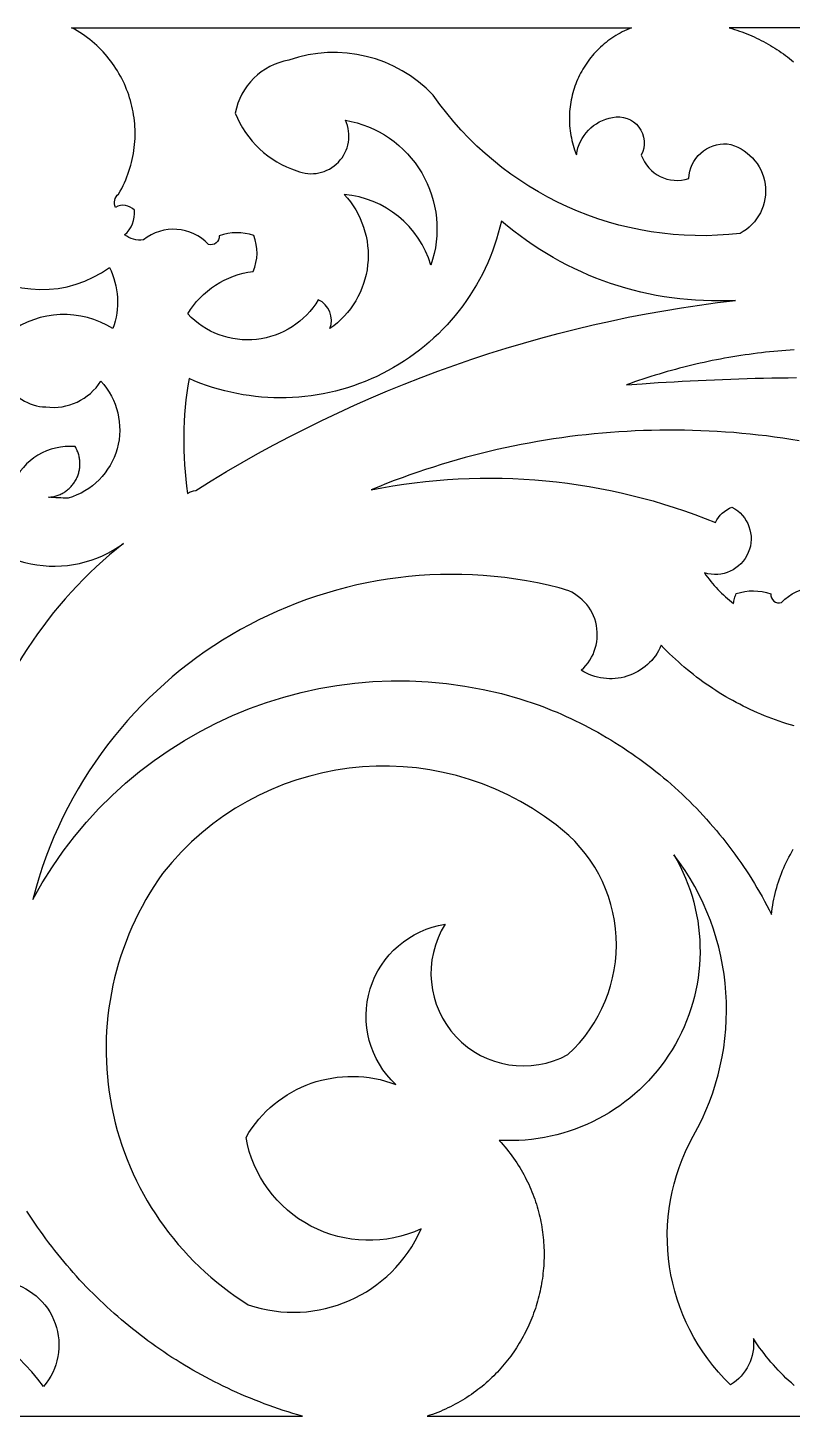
# Model space of a CAD drawing. Extents: x -1135 to 1139, y -1815 to -1379.
# Drawn here: x -270 to -30.1, y -1815 to -1378.9 of the extents above; entities that cross this region are included whole.
import ezdxf

# ---------------------------------------------------------------- set-up
doc = ezdxf.new("R2010")
doc.units = 0
doc.layers.add('LAYER_1', color=18, linetype='CONTINUOUS')

msp = doc.modelspace()

# ---------------------------------------------------------------- linework, layer by layer
at = {"layer": 'LAYER_1'}
for points in [[(-143.51, -1453.47, 0.309521), (-170.67, -1431.29, -0.456273), (-175.2, -1473.41, 0.393052), (-178.83, -1464.33, -0.500237), (-219.8, -1468.78, -0.23041), (-199.3, -1455.42, 0.198568), (-199.05, -1444.15, 0.164265), (-209.95, -1444.22, -0.539604), (-213.28, -1446.95, 0.393532), (-233.7, -1445.53, -0.203828), (-239.61, -1443.94, 0.244995), (-236.54, -1436.22, 0.350674), (-242.45, -1435.31, -0.350094), (-241.5, -1431.12), (-241.01, -1430.24), (-240.53, -1429.36), (-240.09, -1428.47), (-239.66, -1427.57), (-239.27, -1426.67), (-238.9, -1425.76), (-238.55, -1424.85), (-238.24, -1423.94), (-237.94, -1423.02), (-237.67, -1422.09), (-237.43, -1421.17), (-237.21, -1420.24), (-237.01, -1419.31), (-236.84, -1418.37), (-236.7, -1417.44), (-236.57, -1416.5), (-236.48, -1415.56), (-236.4, -1414.63), (-236.35, -1413.69), (-236.32, -1412.75), (-236.32, -1411.82), (-236.34, -1410.89), (-236.38, -1409.96), (-236.45, -1409.03), (-236.53, -1408.1), (-236.64, -1407.18), (-236.78, -1406.26), (-236.93, -1405.35), (-237.11, -1404.44), (-237.31, -1403.54), (-237.53, -1402.64), (-237.78, -1401.74), (-238.04, -1400.86), (-238.33, -1399.98), (-238.64, -1399.11), (-238.97, -1398.24), (-239.32, -1397.38), (-239.69, -1396.54), (-240.08, -1395.7), (-240.5, -1394.87), (-240.93, -1394.05), (-241.38, -1393.24), (-241.86, -1392.44), (-242.35, -1391.65), (-242.87, -1390.87), (-243.4, -1390.11), (-243.96, -1389.36), (-244.53, -1388.62), (-245.12, -1387.89), (-245.73, -1387.18), (-246.36, -1386.48), (-247.01, -1385.8), (-247.68, -1385.13), (-248.37, -1384.48), (-249.08, -1383.84), (-249.8, -1383.22), (-250.54, -1382.62), (-251.31, -1382.03), (-252.08, -1381.46), (-252.88, -1380.91), (-253.69, -1380.38), (-254.53, -1379.86), (-255.37, -1379.37), (-256.24, -1378.9), (-80.55, -1378.9), (-81.28, -1379.19), (-82, -1379.5), (-82.7, -1379.83), (-83.4, -1380.18), (-84.08, -1380.54), (-84.75, -1380.91), (-85.41, -1381.31), (-86.05, -1381.71), (-86.69, -1382.13), (-87.31, -1382.57), (-87.92, -1383.02), (-88.51, -1383.48), (-89.09, -1383.96), (-89.66, -1384.45), (-90.22, -1384.95), (-90.76, -1385.47), (-91.28, -1386), (-91.8, -1386.54), (-92.3, -1387.09), (-92.78, -1387.65), (-93.26, -1388.22), (-93.71, -1388.81), (-94.15, -1389.4), (-94.58, -1390.01), (-94.99, -1390.62), (-95.39, -1391.24), (-95.77, -1391.88), (-96.14, -1392.52), (-96.49, -1393.17), (-96.83, -1393.83), (-97.15, -1394.49), (-97.45, -1395.16), (-97.74, -1395.84), (-98.01, -1396.53), (-98.26, -1397.23), (-98.5, -1397.93), (-98.72, -1398.63), (-98.93, -1399.34), (-99.11, -1400.06), (-99.28, -1400.78), (-99.44, -1401.51), (-99.57, -1402.24), (-99.69, -1402.97), (-99.79, -1403.71), (-99.87, -1404.45), (-99.94, -1405.2), (-99.98, -1405.95), (-100.01, -1406.7), (-100.02, -1407.45), (-100.01, -1408.21), (-99.98, -1408.96), (-99.93, -1409.72), (-99.86, -1410.48), (-99.78, -1411.24), (-99.67, -1412), (-99.54, -1412.75), (-99.4, -1413.51), (-99.23, -1414.27), (-99.05, -1415.03), (-98.84, -1415.78), (-98.62, -1416.54), (-98.37, -1417.29), (-98.1, -1418.04), (-97.81, -1418.79, -0.325015), (-86.46, -1407.04, -0.63286), (-77.46, -1418.88, 0.409736), (-62.54, -1426.22, -0.418062), (-50.46, -1415.32, -0.698824), (-46.44, -1443.51, -0.277475), (-142.72, -1400.07, 0.295106), (-188.07, -1389.07, 0.314027), (-204.88, -1405.72, 0.22362), (-185.57, -1423.82, 0.685678), (-170.33, -1407.95, -0.464047)], [(-219.86, -1525.17, -0.11885), (-217.3, -1524.23, -0.112276), (-47.92, -1464.52, -0.19507), (-121.34, -1439.6, -0.472647), (-219.4, -1489.09, 0.078882)], [(-138.99, -1660.48, 0.773333), (-100.5, -1701.45, 0.472459), (-104.2, -1629.3, 0.411921), (-227.7, -1644.56, 0.433442), (-200.8, -1780.01, 0.390951), (-146.58, -1756.2, -0.491578), (-201.51, -1727.45, -0.369286), (-154.44, -1710.87, -0.627784)]]:
    msp.add_lwpolyline(points, format="xyb", close=True, dxfattribs=at)
for points in [[(-0.05, -1378.9), (-49.84, -1378.9), (-49.03, -1379.14), (-48.22, -1379.39), (-47.42, -1379.65), (-46.63, -1379.92), (-45.84, -1380.21), (-45.06, -1380.5), (-44.29, -1380.81), (-43.52, -1381.13), (-42.76, -1381.45), (-42, -1381.79), (-41.26, -1382.14), (-40.51, -1382.5), (-39.78, -1382.87), (-39.05, -1383.25), (-38.33, -1383.64), (-37.62, -1384.04), (-36.92, -1384.45), (-36.22, -1384.87), (-35.53, -1385.3), (-34.85, -1385.73), (-34.17, -1386.18), (-33.5, -1386.64), (-32.84, -1387.1), (-32.19, -1387.57), (-31.55, -1388.06), (-30.91, -1388.55), (-30.28, -1389.05), (-29.66, -1389.55)], [(-29.47, -1480.07), (-30.75, -1480.15), (-32.04, -1480.24), (-33.32, -1480.35), (-34.6, -1480.46), (-35.89, -1480.58), (-37.17, -1480.7), (-38.45, -1480.84), (-39.74, -1480.99), (-41.02, -1481.14), (-42.3, -1481.31), (-43.59, -1481.48), (-44.87, -1481.66), (-46.16, -1481.86), (-47.44, -1482.06), (-48.73, -1482.27), (-50.01, -1482.49), (-51.3, -1482.72), (-52.58, -1482.96), (-53.86, -1483.2), (-55.15, -1483.46), (-56.43, -1483.73), (-57.72, -1484), (-59, -1484.29), (-60.29, -1484.58), (-61.57, -1484.89), (-62.86, -1485.2), (-64.14, -1485.53), (-65.43, -1485.86), (-66.71, -1486.2), (-68, -1486.55), (-69.28, -1486.91), (-70.57, -1487.28), (-71.85, -1487.66), (-73.13, -1488.05), (-74.42, -1488.45), (-75.7, -1488.86), (-76.99, -1489.28), (-78.27, -1489.71), (-79.55, -1490.15), (-80.84, -1490.6), (-82.12, -1491.05), (-77.17, -1490.7), (-72.18, -1490.37), (-67.16, -1490.07), (-64.64, -1489.93), (-62.11, -1489.8), (-59.58, -1489.67), (-57.03, -1489.55), (-54.49, -1489.44), (-51.93, -1489.34), (-49.37, -1489.25), (-46.81, -1489.16), (-44.24, -1489.08), (-41.66, -1489.01), (-39.08, -1488.95), (-36.5, -1488.9), (-33.91, -1488.86), (-31.32, -1488.83), (-28.72, -1488.8)], [(-449.26, -1815.04), (-183.75, -1815.05), (-185.28, -1814.61), (-186.8, -1814.15), (-188.31, -1813.69), (-189.82, -1813.2), (-191.31, -1812.7), (-192.8, -1812.19), (-194.28, -1811.66), (-195.76, -1811.12), (-197.22, -1810.57), (-198.68, -1809.99), (-200.13, -1809.41), (-201.57, -1808.81), (-203, -1808.2), (-204.43, -1807.57), (-205.84, -1806.93), (-207.25, -1806.28), (-208.65, -1805.61), (-210.04, -1804.92), (-211.42, -1804.23), (-212.8, -1803.52), (-214.16, -1802.8), (-215.51, -1802.06), (-216.86, -1801.32), (-218.2, -1800.55), (-219.52, -1799.78), (-220.84, -1798.99), (-222.15, -1798.19), (-223.45, -1797.38), (-224.74, -1796.56), (-226.02, -1795.72), (-227.3, -1794.87), (-228.56, -1794.01), (-229.81, -1793.13), (-231.05, -1792.25), (-232.28, -1791.35), (-233.51, -1790.44), (-234.72, -1789.52), (-235.92, -1788.58), (-237.11, -1787.64), (-238.29, -1786.68), (-239.46, -1785.72), (-240.63, -1784.74), (-241.78, -1783.75), (-242.92, -1782.75), (-244.05, -1781.73), (-245.16, -1780.71), (-246.27, -1779.68), (-247.37, -1778.63), (-248.46, -1777.58), (-249.53, -1776.51), (-250.6, -1775.44), (-251.65, -1774.35), (-252.69, -1773.25), (-253.72, -1772.15), (-254.74, -1771.03), (-255.75, -1769.9), (-256.75, -1768.76), (-257.73, -1767.62), (-258.7, -1766.46), (-259.67, -1765.3), (-260.61, -1764.12), (-261.55, -1762.94), (-262.48, -1761.74), (-263.39, -1760.54), (-264.3, -1759.33), (-265.19, -1758.11), (-266.06, -1756.88), (-266.93, -1755.64), (-267.78, -1754.39), (-268.62, -1753.14), (-269.45, -1751.87), (-270.27, -1750.6)]]:
    msp.add_lwpolyline(points, dxfattribs=at)
for points in [[(-287.7, -1453.42, 0.33837), (-244.4, -1454.16, -0.205636), (-243.29, -1473.4, 0.311044), (-275.88, -1474.71, 0.600955), (-264.32, -1498.01, 0.290907), (-247.07, -1489.9, -0.556182), (-257.3, -1526.65), (-258.08, -1526.64), (-258.86, -1526.63), (-259.64, -1526.6), (-260.42, -1526.57), (-261.2, -1526.53), (-261.98, -1526.48), (-262.76, -1526.42), (-263.54, -1526.36), (-263.18, -1526.33), (-262.82, -1526.29), (-262.46, -1526.25), (-262.11, -1526.19), (-261.77, -1526.12), (-261.43, -1526.03), (-261.09, -1525.94), (-260.76, -1525.84), (-260.44, -1525.72), (-260.12, -1525.6), (-259.81, -1525.47), (-259.51, -1525.32), (-259.21, -1525.17), (-258.91, -1525.01), (-258.63, -1524.84), (-258.35, -1524.66), (-258.07, -1524.47), (-257.81, -1524.28), (-257.55, -1524.07), (-257.29, -1523.86), (-257.05, -1523.65), (-256.81, -1523.42), (-256.58, -1523.19), (-256.36, -1522.95), (-256.14, -1522.7), (-255.94, -1522.45), (-255.74, -1522.19), (-255.54, -1521.93), (-255.36, -1521.66), (-255.19, -1521.38), (-255.02, -1521.1), (-254.86, -1520.81), (-254.71, -1520.52), (-254.57, -1520.23), (-254.44, -1519.93), (-254.32, -1519.63), (-254.21, -1519.32), (-254.11, -1519.01), (-254.01, -1518.7), (-253.93, -1518.38), (-253.85, -1518.06), (-253.79, -1517.74), (-253.74, -1517.42), (-253.69, -1517.09), (-253.66, -1516.76), (-253.63, -1516.43), (-253.62, -1516.1), (-253.62, -1515.77), (-253.63, -1515.43), (-253.65, -1515.1), (-253.68, -1514.76), (-253.72, -1514.43), (-253.78, -1514.09), (-253.84, -1513.76), (-253.92, -1513.42), (-254.01, -1513.09), (-254.11, -1512.76), (-254.22, -1512.43), (-254.34, -1512.09), (-254.48, -1511.76), (-254.63, -1511.44), (-254.79, -1511.11), (-254.96, -1510.79), (-255.15, -1510.47, 0.325002), (-274.65, -1522.19, 0.787549)], [(-27.92, -1508.62), (-30.48, -1508.21), (-33.04, -1507.82), (-35.6, -1507.46), (-38.16, -1507.13), (-40.73, -1506.83), (-43.3, -1506.55), (-45.87, -1506.3), (-48.44, -1506.08), (-51.02, -1505.89), (-53.59, -1505.72), (-56.16, -1505.58), (-58.74, -1505.47), (-61.32, -1505.38), (-63.89, -1505.32), (-66.47, -1505.29), (-69.05, -1505.28), (-71.62, -1505.31), (-74.2, -1505.36), (-76.77, -1505.43), (-79.34, -1505.54), (-81.92, -1505.67), (-84.49, -1505.82), (-87.06, -1506.01), (-89.62, -1506.22), (-92.19, -1506.46), (-94.75, -1506.72), (-97.31, -1507.02), (-99.87, -1507.33), (-102.42, -1507.68), (-104.97, -1508.05), (-107.52, -1508.45), (-110.06, -1508.88), (-112.6, -1509.34), (-115.14, -1509.82), (-117.67, -1510.32), (-120.2, -1510.86), (-122.72, -1511.42), (-125.24, -1512.01), (-127.75, -1512.62), (-130.25, -1513.26), (-132.76, -1513.93), (-135.25, -1514.63), (-137.74, -1515.35), (-140.22, -1516.1), (-142.7, -1516.88), (-145.17, -1517.68), (-147.63, -1518.51), (-150.09, -1519.36), (-152.54, -1520.25), (-154.98, -1521.15), (-157.41, -1522.09), (-159.84, -1523.05), (-162.25, -1524.04, -0.147464), (-54.16, -1534.29, -0.182436), (-48.98, -1529.45, -0.914973), (-57.63, -1550.11), (-57.15, -1550.8), (-56.65, -1551.47), (-56.14, -1552.14), (-55.62, -1552.79), (-55.09, -1553.44), (-54.55, -1554.07), (-53.99, -1554.69), (-53.43, -1555.3), (-52.85, -1555.9), (-52.26, -1556.49), (-51.66, -1557.07), (-51.05, -1557.64), (-50.43, -1558.19), (-49.8, -1558.73), (-49.16, -1559.26), (-48.51, -1559.78), (-48.44, -1559.38), (-48.37, -1558.98), (-48.28, -1558.58), (-48.18, -1558.19), (-48.07, -1557.79), (-47.95, -1557.4), (-47.82, -1557.01), (-47.68, -1556.63, -0.164265), (-36.77, -1556.7, 0.539604), (-33.44, -1559.43, -0.393532), (-13.02, -1558.01, 0.203828)], [(-293.4, -1530.14, 0.441587), (-239.94, -1540.85, 0.163396), (-288.2, -1614.89, 0.163343)], [(-29.46, -1598.22), (-30.64, -1597.87), (-31.81, -1597.51), (-32.98, -1597.13), (-34.15, -1596.74), (-35.3, -1596.33), (-36.46, -1595.91), (-37.6, -1595.47), (-38.74, -1595.02), (-39.88, -1594.55), (-41.01, -1594.06), (-42.13, -1593.57), (-43.24, -1593.05), (-44.35, -1592.52), (-45.45, -1591.98), (-46.55, -1591.42), (-47.64, -1590.85), (-48.72, -1590.26), (-49.79, -1589.66), (-50.86, -1589.05), (-51.91, -1588.42), (-52.96, -1587.77), (-54, -1587.11), (-55.04, -1586.44), (-56.06, -1585.75), (-57.08, -1585.05), (-58.08, -1584.33), (-59.08, -1583.6), (-60.07, -1582.86), (-61.05, -1582.1), (-62.02, -1581.33), (-62.99, -1580.55), (-63.94, -1579.75), (-64.88, -1578.94), (-65.81, -1578.11), (-66.73, -1577.27), (-67.65, -1576.42), (-68.55, -1575.55), (-69.44, -1574.68), (-70.32, -1573.78), (-71.19, -1572.88, -0.462475), (-96.29, -1580.69, 0.61927), (-103.22, -1554.85, 0.413815), (-268.44, -1652.7, -0.370217), (-109.82, -1591.56), (-108.33, -1592.12), (-106.84, -1592.71), (-105.37, -1593.31), (-103.9, -1593.92), (-102.44, -1594.56), (-101, -1595.21), (-99.56, -1595.87), (-98.13, -1596.56), (-96.71, -1597.26), (-95.3, -1597.97), (-93.89, -1598.7), (-92.5, -1599.45), (-91.12, -1600.21), (-89.75, -1600.99), (-88.39, -1601.79), (-87.04, -1602.6), (-85.7, -1603.42), (-84.37, -1604.26), (-83.05, -1605.12), (-81.74, -1605.99), (-80.44, -1606.87), (-79.15, -1607.77), (-77.88, -1608.69), (-76.61, -1609.62), (-75.36, -1610.56), (-74.11, -1611.52), (-72.88, -1612.49), (-71.67, -1613.48), (-70.46, -1614.48), (-69.26, -1615.49), (-68.08, -1616.52), (-66.91, -1617.56), (-65.75, -1618.61), (-64.6, -1619.68), (-63.47, -1620.76), (-62.35, -1621.86), (-61.24, -1622.97), (-60.15, -1624.09), (-59.06, -1625.22), (-57.99, -1626.37), (-56.94, -1627.53), (-55.9, -1628.7), (-54.87, -1629.89), (-53.85, -1631.08), (-52.85, -1632.29), (-51.86, -1633.51), (-50.89, -1634.75), (-49.93, -1635.99), (-48.98, -1637.25), (-48.05, -1638.52), (-47.13, -1639.8), (-46.23, -1641.09), (-45.34, -1642.39), (-44.47, -1643.7), (-43.61, -1645.03), (-42.77, -1646.36), (-41.94, -1647.71), (-41.13, -1649.07), (-40.33, -1650.44), (-39.55, -1651.82), (-38.78, -1653.21), (-38.03, -1654.61), (-37.3, -1656.01), (-36.58, -1657.43), (-36.47, -1656.47), (-36.34, -1655.51), (-36.19, -1654.56), (-36.03, -1653.61), (-35.84, -1652.67), (-35.64, -1651.74), (-35.43, -1650.81), (-35.19, -1649.89), (-34.94, -1648.97), (-34.67, -1648.06), (-34.39, -1647.16), (-34.08, -1646.27), (-33.77, -1645.38), (-33.43, -1644.51), (-33.08, -1643.63), (-32.72, -1642.77), (-32.34, -1641.92), (-31.94, -1641.07), (-31.53, -1640.23), (-31.1, -1639.4), (-30.66, -1638.58), (-30.2, -1637.77), (-29.73, -1636.97)], [(-29.5, -1805.36), (-30.35, -1804.6), (-31.2, -1803.83), (-32.03, -1803.04), (-32.85, -1802.24), (-33.65, -1801.42), (-34.45, -1800.6), (-35.23, -1799.76), (-35.99, -1798.9), (-36.75, -1798.04), (-37.48, -1797.16), (-38.21, -1796.27), (-38.92, -1795.37), (-39.62, -1794.45), (-40.31, -1793.53), (-40.97, -1792.59), (-41.63, -1791.64), (-42.27, -1790.68, -0.29201), (-49.45, -1805.16, -0.33954), (-61.15, -1727.02, 0.300932), (-67.19, -1638.67, -0.598512), (-122.03, -1728.39), (-121.42, -1729.07), (-120.82, -1729.76), (-120.24, -1730.45), (-119.67, -1731.14), (-119.11, -1731.85), (-118.57, -1732.55), (-118.04, -1733.27), (-117.53, -1733.98), (-117.03, -1734.71), (-116.54, -1735.44), (-116.07, -1736.17), (-115.61, -1736.91), (-115.17, -1737.65), (-114.74, -1738.4), (-114.32, -1739.15), (-113.92, -1739.9), (-113.53, -1740.66), (-113.16, -1741.43), (-112.79, -1742.19), (-112.44, -1742.96), (-112.11, -1743.74), (-111.79, -1744.51), (-111.48, -1745.29), (-111.18, -1746.08), (-110.9, -1746.86), (-110.63, -1747.65), (-110.38, -1748.44), (-110.13, -1749.23), (-109.91, -1750.03), (-109.69, -1750.83), (-109.49, -1751.63), (-109.3, -1752.43), (-109.12, -1753.23), (-108.95, -1754.03), (-108.8, -1754.84), (-108.66, -1755.64), (-108.54, -1756.45), (-108.42, -1757.26), (-108.32, -1758.07), (-108.23, -1758.88), (-108.16, -1759.69), (-108.1, -1760.5), (-108.05, -1761.31), (-108.01, -1762.12), (-107.98, -1762.93), (-107.97, -1763.74), (-107.97, -1764.55), (-107.98, -1765.36), (-108, -1766.17), (-108.04, -1766.97), (-108.08, -1767.78), (-108.14, -1768.58), (-108.22, -1769.39), (-108.3, -1770.19), (-108.39, -1770.99), (-108.5, -1771.79), (-108.62, -1772.59), (-108.75, -1773.38), (-108.9, -1774.17), (-109.05, -1774.96), (-109.22, -1775.75), (-109.39, -1776.54), (-109.58, -1777.32), (-109.79, -1778.1), (-110, -1778.87), (-110.22, -1779.65), (-110.46, -1780.41), (-110.7, -1781.18), (-110.96, -1781.94), (-111.23, -1782.7), (-111.51, -1783.46), (-111.81, -1784.21), (-112.11, -1784.95), (-112.42, -1785.69), (-112.75, -1786.43), (-113.08, -1787.16), (-113.43, -1787.89), (-113.79, -1788.61), (-114.16, -1789.33), (-114.54, -1790.04), (-114.93, -1790.74), (-115.33, -1791.44), (-115.74, -1792.14), (-116.17, -1792.83), (-116.6, -1793.51), (-117.04, -1794.19), (-117.5, -1794.86), (-117.96, -1795.52), (-118.44, -1796.18), (-118.92, -1796.83), (-119.42, -1797.47), (-119.93, -1798.11), (-120.44, -1798.74), (-120.97, -1799.36), (-121.51, -1799.97), (-122.06, -1800.58), (-122.61, -1801.18), (-123.18, -1801.77), (-123.76, -1802.35), (-124.35, -1802.93), (-124.94, -1803.49), (-125.55, -1804.05), (-126.17, -1804.6), (-126.79, -1805.14), (-127.43, -1805.67), (-128.08, -1806.19), (-128.73, -1806.7), (-129.4, -1807.2), (-130.07, -1807.7), (-130.76, -1808.18), (-131.45, -1808.65), (-132.16, -1809.12), (-132.87, -1809.57), (-133.59, -1810.01), (-134.32, -1810.45), (-135.06, -1810.87), (-135.81, -1811.28), (-136.57, -1811.68), (-137.34, -1812.07), (-138.12, -1812.45), (-138.9, -1812.81), (-139.7, -1813.17), (-140.5, -1813.51), (-141.32, -1813.84), (-142.14, -1814.16), (-142.97, -1814.47), (-143.81, -1814.76), (-144.66, -1815.05), (-15.31, -1815.04)], [(-276.88, -1772.85, -0.582929), (-265.1, -1805.76, 0.326719), (-346.92, -1779.81)]]:
    msp.add_lwpolyline(points, format="xyb", dxfattribs=at)

doc.saveas('drawing.dxf')
